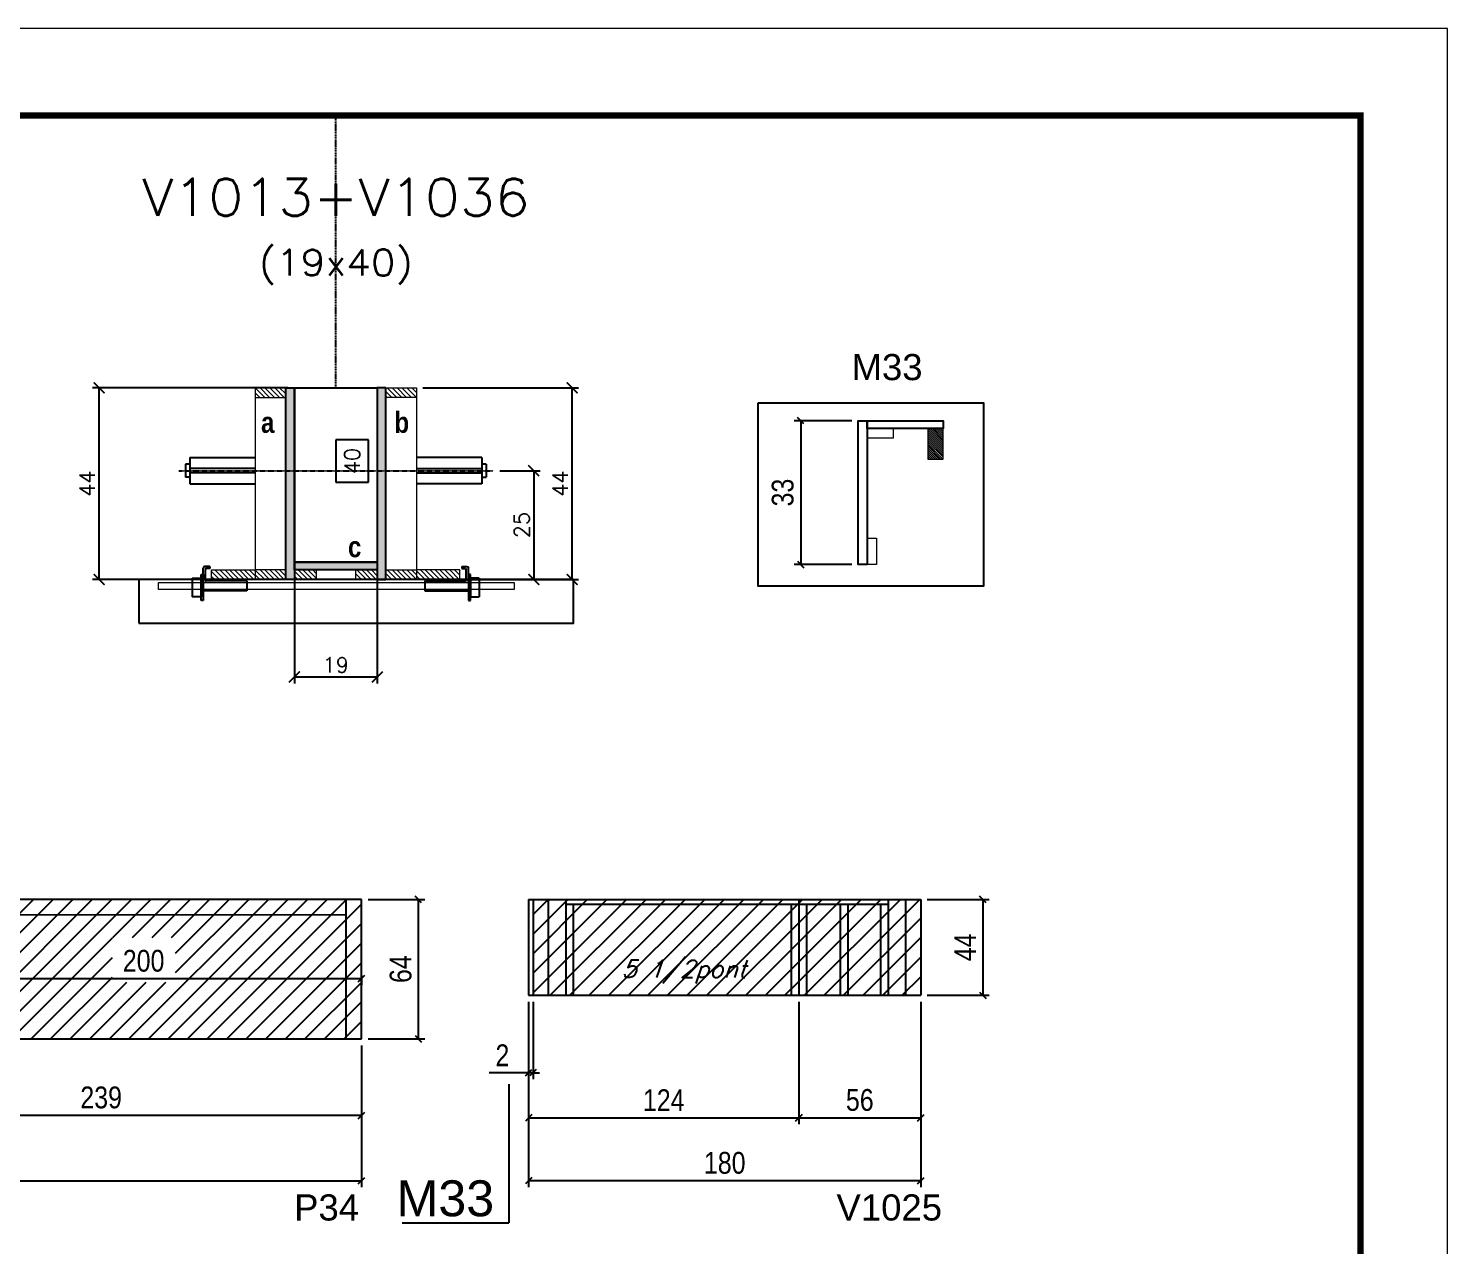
# Model space of a CAD drawing. Extents: x -20960 to -5926, y -2106 to 21915.
# Drawn here: x -9775 to -9123, y 16762 to 17321 of the extents above; entities that cross this region are included whole.
import ezdxf
from ezdxf.enums import TextEntityAlignment as Align

# ---------------------------------------------------------------- set-up
doc = ezdxf.new("R2010")
doc.units = 0
doc.linetypes.add('DASHED', pattern=[0.75, 0.5, -0.25])
doc.linetypes.add('HIDDEN', pattern=[0.375, 0.25, -0.125])
for name, color, linetype in [('5', 5, 'Continuous'), ('barrote', 251, 'Continuous'), ('COTA', 241, 'Continuous'), ('Cota Seção (2x)', 4, 'Continuous'), ('detalhes', 4, 'Continuous'), ('NOMENCLATURA', 7, 'Continuous'), ('Painéis', 200, 'Continuous'), ('presilha', 1, 'Continuous'), ('Reaproveitamento', 251, 'Continuous'), ('SARR_2.2x7', 40, 'Continuous'), ('SARR_3.5x7', 81, 'Continuous'), ('TENSOR', 3, 'Continuous'), ('texto', 7, 'Continuous'), ('Texto de Titulo', 7, 'Continuous'), ('Texto Qtd Sarr', 242, 'Continuous')]:
    doc.layers.add(name, color=color, linetype=linetype)
for name, color, linetype, lineweight in [('CONCRETO', 251, 'Continuous', 25), ('Folhas', 255, 'Continuous', 9), ('Hachura', 251, 'Continuous', 9), ('Madeira', 126, 'Continuous', 18), ('Sarr 2.2x7', 40, 'Continuous', 9), ('SARRAFO DE PRESSAO', 251, 'DASHED', 9), ('SCO-___-LAJ', 2, 'Continuous', 0), ('Texto Seção', 7, 'Continuous', 15)]:
    doc.layers.add(name, color=color, linetype=linetype, lineweight=lineweight)
doc.styles.add('COTA TECNICA', font='techl___.ttf', dxfattribs={"height": 10})
doc.styles.add('Romans', font='romans.shx')
doc.styles.get("Standard").update_dxf_attribs({"font": 'arial.ttf'})
doc.styles.add('TECNICA', font='techb___.ttf', dxfattribs={"height": 10})
doc.dimstyles.new('Cota Seção (2x)', dxfattribs={"dimtxt": 7, "dimasz": 5, "dimexe": 3, "dimexo": 3, "dimgap": 2, "dimtad": 3, "dimdec": 1, "dimlfac": 0.5, "dimzin": 12, "dimdsep": 46, "dimtxsty": 'Romans', "dimblk": 'ARCHTICK', "dimcen": 0, "dimclrd": 4, "dimclre": 4, "dimclrt": 1, "dimadec": 1, "dimazin": 3, "dimtfac": 1, "dimtdec": 1, "dimtmove": 0, "dimatfit": 3, "dimldrblk": 'OBLIQUE', "dimfxl": 1, "dimtolj": 1, "dimtzin": 12, "dimarcsym": 0})
doc.dimstyles.new('Cota Seção interna', dxfattribs={"dimtxt": 7, "dimasz": 6, "dimexe": 0.18, "dimexo": 2, "dimgap": -4, "dimtad": 3, "dimdec": 1, "dimlfac": 0.5, "dimzin": 12, "dimdsep": 46, "dimtxsty": 'Romans', "dimblk": 'ARCHTICK', "dimcen": 0.09, "dimse1": 1, "dimse2": 1, "dimsd1": 1, "dimsd2": 1, "dimclrd": 180, "dimclre": 5, "dimclrt": 1, "dimadec": 0, "dimazin": 3, "dimtfac": 1, "dimtdec": 1, "dimtofl": 0, "dimtmove": 0, "dimatfit": 3, "dimldrblk": 'ARCHTICK', "dimfxl": 1, "dimtolj": 1, "dimtzin": 0, "dimarcsym": 0})
doc.dimstyles.new('PAINEL', dxfattribs={"dimtxt": 10, "dimasz": 3, "dimexe": 3, "dimexo": 3, "dimgap": 3, "dimtad": 1, "dimdec": 1, "dimzin": 12, "dimdsep": 46, "dimtxsty": 'COTA TECNICA', "dimblk1": 'OBLIQUE', "dimblk2": 'OBLIQUE', "dimsah": 1, "dimcen": 0.9, "dimclrd": 4, "dimclre": 4, "dimclrt": 240, "dimadec": 1, "dimazin": 3, "dimtfac": 1, "dimtdec": 1, "dimtmove": 0, "dimatfit": 3, "dimfxl": 1, "dimtolj": 1, "dimtzin": 12, "dimarcsym": 0})
pattern_1 = [(45, (-152443.2337, -7976.085), (-4.49012806, 4.49012806), [])]
pattern_2 = [(315, (13303.7772, 8838.4468), (1.12253202, 1.12253202), [])]
pattern_3 = [(315, (13303.7772, 8764.8468), (1.12253202, 1.12253202), [])]

# ---------------------------------------------------------------- blocks, each defined once
blk = doc.blocks.new('9999999999')
at = {"layer": 'Folhas'}
blk.add_lwpolyline([(98138.98, 34190.21), (99623.98, 34190.21), (99623.98, 35240.21), (98138.98, 35240.21)], close=True, dxfattribs=at)
at = {"layer": 'Folhas', "color": 30, "const_width": 3}
blk.add_lwpolyline([(98213.98, 34230.21), (99583.98, 34230.21), (99583.98, 35200.21), (98213.98, 35200.21)], close=True, dxfattribs=at)
blk = doc.blocks.new('_Oblique')
at = {"color": 0, "linetype": 'ByBlock', "lineweight": -2}
blk.add_line((-0.5, -0.5), (0.5, 0.5), dxfattribs=at)
blk = doc.blocks.new('*D6881')
at = {"layer": 'COTA', "color": 4, "linetype": 'ByBlock', "lineweight": -2, "transparency": 16777216}
for p, q in [((-9861.06, 16854.25), (-9861.06, 16819.04)), ((-9622.06, 16854.25), (-9622.06, 16819.04)), ((-9622.06, 16822.04), (-9861.06, 16822.04))]:
    blk.add_line(p, q, dxfattribs=at)
at = {"layer": 'Defpoints', "color": 0, "linetype": 'ByBlock', "transparency": 16777216}
for p in [(-9861.06, 16857.25), (-9622.06, 16857.25), (-9861.06, 16822.04)]:
    blk.add_point(p, dxfattribs=at)
at = {"layer": 'COTA', "color": 4, "linetype": 'ByBlock', "lineweight": -2, "transparency": 16777216, "xscale": 3, "yscale": 3, "zscale": 3, "rotation": 180}
blk.add_blockref('_Oblique', (-9861.06, 16822.04), dxfattribs=at)
at = {"layer": 'COTA', "color": 4, "linetype": 'ByBlock', "lineweight": -2, "transparency": 16777216, "xscale": 3, "yscale": 3, "zscale": 3}
blk.add_blockref('_Oblique', (-9622.06, 16822.04), dxfattribs=at)
at = {"layer": 'COTA', "color": 240, "linetype": 'ByBlock', "transparency": 16777216, "insert": (-9741.56, 16830.29), "char_height": 10, "attachment_point": 5, "style": 'COTA TECNICA'}
blk.add_mtext('\\A1;239', dxfattribs=at)
blk = doc.blocks.new('*D6899')
at = {"layer": 'COTA', "color": 4, "lineweight": -2, "transparency": 16777216}
for p, q in [((-9822.06, 16886.25), (-9822.06, 16881.92)), ((-9622.06, 16886.25), (-9622.06, 16881.92)), ((-9822.06, 16884.92), (-9622.06, 16884.92))]:
    blk.add_line(p, q, dxfattribs=at)
at = {"layer": 'Defpoints', "color": 0, "transparency": 16777216}
for p in [(-9822.06, 16889.25), (-9622.06, 16889.25), (-9622.06, 16884.92)]:
    blk.add_point(p, dxfattribs=at)
at = {"layer": 'COTA', "color": 4, "lineweight": -2, "transparency": 16777216, "xscale": 3, "yscale": 3, "zscale": 3, "rotation": 180}
blk.add_blockref('_Oblique', (-9822.06, 16884.92), dxfattribs=at)
at = {"layer": 'COTA', "color": 4, "lineweight": -2, "transparency": 16777216, "xscale": 3, "yscale": 3, "zscale": 3}
blk.add_blockref('_Oblique', (-9622.06, 16884.92), dxfattribs=at)
at = {"layer": 'COTA', "color": 240, "transparency": 16777216, "insert": (-9722.06, 16893.03), "char_height": 10, "attachment_point": 5, "style": 'COTA TECNICA'}
blk.add_mtext('\\A1;200', dxfattribs=at)
blk = doc.blocks.new('*D6901')
at = {"layer": 'COTA', "color": 4, "lineweight": -2, "transparency": 16777216}
for p, q in [((-9619.06, 16921.25), (-9592.94, 16921.25)), ((-9595.94, 16857.25), (-9595.94, 16921.25)), ((-9619.06, 16857.25), (-9592.94, 16857.25))]:
    blk.add_line(p, q, dxfattribs=at)
at = {"layer": 'Defpoints', "color": 0, "transparency": 16777216}
for p in [(-9622.06, 16921.25), (-9595.94, 16921.25), (-9622.06, 16857.25)]:
    blk.add_point(p, dxfattribs=at)
at = {"layer": 'COTA', "color": 4, "lineweight": -2, "transparency": 16777216, "xscale": 3, "yscale": 3, "zscale": 3}
for p, rotation in [((-9595.94, 16921.25), 90), ((-9595.94, 16857.25), 270)]:
    blk.add_blockref('_Oblique', p, dxfattribs=dict(at, rotation=rotation))
at = {"layer": 'COTA', "color": 240, "transparency": 16777216, "insert": (-9604.04, 16889.25), "char_height": 10, "attachment_point": 5, "rotation": 90, "style": 'COTA TECNICA'}
blk.add_mtext('\\A1;64', dxfattribs=at)
blk = doc.blocks.new('*D6902')
at = {"layer": 'COTA', "color": 4, "lineweight": -2, "ltscale": 25, "transparency": 16777216}
for p, q in [((-10174.06, 16854.25), (-10174.06, 16789.14)), ((-9622.06, 16854.25), (-9622.06, 16789.14)), ((-10174.06, 16792.14), (-9622.06, 16792.14))]:
    blk.add_line(p, q, dxfattribs=at)
at = {"layer": 'Defpoints', "color": 0, "ltscale": 25, "transparency": 16777216}
for p in [(-10174.06, 16857.25), (-9622.06, 16857.25), (-9622.06, 16792.14)]:
    blk.add_point(p, dxfattribs=at)
at = {"layer": 'COTA', "color": 4, "lineweight": -2, "ltscale": 25, "transparency": 16777216, "xscale": 3, "yscale": 3, "zscale": 3, "rotation": 180}
blk.add_blockref('_Oblique', (-10174.06, 16792.14), dxfattribs=at)
at = {"layer": 'COTA', "color": 4, "lineweight": -2, "ltscale": 25, "transparency": 16777216, "xscale": 3, "yscale": 3, "zscale": 3}
blk.add_blockref('_Oblique', (-9622.06, 16792.14), dxfattribs=at)
at = {"layer": 'COTA', "color": 240, "ltscale": 25, "transparency": 16777216, "insert": (-9898.06, 16800.25), "char_height": 10, "attachment_point": 5, "style": 'COTA TECNICA'}
blk.add_mtext('\\A1;552', dxfattribs=at)
blk = doc.blocks.new('*D6904')
at = {"layer": 'COTA', "color": 4, "lineweight": -2, "ltscale": 25, "transparency": 16777216}
for p, q in [((-9362.32, 16921.25), (-9333.89, 16921.25)), ((-9336.89, 16921.25), (-9336.89, 16877.25)), ((-9362.32, 16877.25), (-9333.89, 16877.25))]:
    blk.add_line(p, q, dxfattribs=at)
at = {"layer": 'Defpoints', "color": 0, "ltscale": 25, "transparency": 16777216}
for p in [(-9365.32, 16921.25), (-9365.32, 16877.25), (-9336.89, 16877.25)]:
    blk.add_point(p, dxfattribs=at)
at = {"layer": 'COTA', "color": 4, "lineweight": -2, "ltscale": 25, "transparency": 16777216, "xscale": 3, "yscale": 3, "zscale": 3}
for p, rotation in [((-9336.89, 16921.25), 90), ((-9336.89, 16877.25), 270)]:
    blk.add_blockref('_Oblique', p, dxfattribs=dict(at, rotation=rotation))
at = {"layer": 'COTA', "color": 240, "ltscale": 25, "transparency": 16777216, "insert": (-9344.96, 16899.25), "char_height": 10, "attachment_point": 5, "rotation": 90, "style": 'COTA TECNICA'}
blk.add_mtext('\\A1;44', dxfattribs=at)
blk = doc.blocks.new('*D6905')
at = {"layer": 'COTA', "color": 4, "lineweight": -2, "ltscale": 25, "transparency": 16777216}
for p, q in [((-9545.32, 16874.25), (-9545.32, 16789.14)), ((-9365.32, 16874.25), (-9365.32, 16789.14)), ((-9365.32, 16792.14), (-9545.32, 16792.14))]:
    blk.add_line(p, q, dxfattribs=at)
at = {"layer": 'Defpoints', "color": 0, "ltscale": 25, "transparency": 16777216}
for p in [(-9545.32, 16877.25), (-9365.32, 16877.25), (-9545.32, 16792.14)]:
    blk.add_point(p, dxfattribs=at)
at = {"layer": 'COTA', "color": 4, "lineweight": -2, "ltscale": 25, "transparency": 16777216, "xscale": 3, "yscale": 3, "zscale": 3, "rotation": 180}
blk.add_blockref('_Oblique', (-9545.32, 16792.14), dxfattribs=at)
at = {"layer": 'COTA', "color": 4, "lineweight": -2, "ltscale": 25, "transparency": 16777216, "xscale": 3, "yscale": 3, "zscale": 3}
blk.add_blockref('_Oblique', (-9365.32, 16792.14), dxfattribs=at)
at = {"layer": 'COTA', "color": 240, "ltscale": 25, "transparency": 16777216, "insert": (-9455.32, 16800.26), "char_height": 10, "attachment_point": 5, "style": 'COTA TECNICA'}
blk.add_mtext('\\A1;180', dxfattribs=at)
blk = doc.blocks.new('*D6906')
at = {"layer": 'COTA', "color": 4, "lineweight": -2, "ltscale": 25, "transparency": 16777216}
for p, q in [((-9545.32, 16874.25), (-9545.32, 16818.02)), ((-9421.32, 16874.25), (-9421.32, 16818.02)), ((-9545.32, 16821.02), (-9421.32, 16821.02))]:
    blk.add_line(p, q, dxfattribs=at)
at = {"layer": 'Defpoints', "color": 0, "ltscale": 25, "transparency": 16777216}
for p in [(-9545.32, 16877.25), (-9421.32, 16877.25), (-9421.32, 16821.02)]:
    blk.add_point(p, dxfattribs=at)
at = {"layer": 'COTA', "color": 4, "lineweight": -2, "ltscale": 25, "transparency": 16777216, "xscale": 3, "yscale": 3, "zscale": 3, "rotation": 180}
blk.add_blockref('_Oblique', (-9545.32, 16821.02), dxfattribs=at)
at = {"layer": 'COTA', "color": 4, "lineweight": -2, "ltscale": 25, "transparency": 16777216, "xscale": 3, "yscale": 3, "zscale": 3}
blk.add_blockref('_Oblique', (-9421.32, 16821.02), dxfattribs=at)
at = {"layer": 'COTA', "color": 240, "ltscale": 25, "transparency": 16777216, "insert": (-9483.32, 16829.1), "char_height": 10, "attachment_point": 5, "style": 'COTA TECNICA'}
blk.add_mtext('\\A1;124', dxfattribs=at)
blk = doc.blocks.new('*D6907')
at = {"layer": 'COTA', "color": 4, "lineweight": -2, "ltscale": 25, "transparency": 16777216}
for p, q in [((-9421.32, 16874.25), (-9421.32, 16818.02)), ((-9365.32, 16874.25), (-9365.32, 16818.02)), ((-9421.32, 16821.02), (-9365.32, 16821.02))]:
    blk.add_line(p, q, dxfattribs=at)
at = {"layer": 'Defpoints', "color": 0, "ltscale": 25, "transparency": 16777216}
for p in [(-9421.32, 16877.25), (-9365.32, 16877.25), (-9365.32, 16821.02)]:
    blk.add_point(p, dxfattribs=at)
at = {"layer": 'COTA', "color": 4, "lineweight": -2, "ltscale": 25, "transparency": 16777216, "xscale": 3, "yscale": 3, "zscale": 3, "rotation": 180}
blk.add_blockref('_Oblique', (-9421.32, 16821.02), dxfattribs=at)
at = {"layer": 'COTA', "color": 4, "lineweight": -2, "ltscale": 25, "transparency": 16777216, "xscale": 3, "yscale": 3, "zscale": 3}
blk.add_blockref('_Oblique', (-9365.32, 16821.02), dxfattribs=at)
at = {"layer": 'COTA', "color": 240, "ltscale": 25, "transparency": 16777216, "insert": (-9393.32, 16829.13), "char_height": 10, "attachment_point": 5, "style": 'COTA TECNICA'}
blk.add_mtext('\\A1;56', dxfattribs=at)
blk = doc.blocks.new('*D6908')
at = {"layer": 'COTA', "color": 4, "lineweight": -2, "ltscale": 25, "transparency": 16777216}
for p, q in [((-9545.32, 16874.25), (-9545.32, 16838.7)), ((-9543.32, 16874.25), (-9543.32, 16838.7)), ((-9545.32, 16841.7), (-9563.43, 16841.7)), ((-9543.32, 16841.7), (-9545.32, 16841.7)), ((-9543.32, 16841.7), (-9540.32, 16841.7))]:
    blk.add_line(p, q, dxfattribs=at)
at = {"layer": 'Defpoints', "color": 0, "ltscale": 25, "transparency": 16777216}
for p in [(-9545.32, 16877.25), (-9543.32, 16877.25), (-9545.32, 16841.7)]:
    blk.add_point(p, dxfattribs=at)
at = {"layer": 'COTA', "color": 4, "lineweight": -2, "ltscale": 25, "transparency": 16777216, "xscale": 3, "yscale": 3, "zscale": 3}
blk.add_blockref('_Oblique', (-9545.32, 16841.7), dxfattribs=at)
at = {"layer": 'COTA', "color": 4, "lineweight": -2, "ltscale": 25, "transparency": 16777216, "xscale": 3, "yscale": 3, "zscale": 3, "rotation": 180}
blk.add_blockref('_Oblique', (-9543.32, 16841.7), dxfattribs=at)
at = {"layer": 'COTA', "color": 240, "ltscale": 25, "transparency": 16777216, "insert": (-9557.38, 16849.7), "char_height": 10, "attachment_point": 5, "style": 'COTA TECNICA'}
blk.add_mtext('\\A1;2', dxfattribs=at)
blk = doc.blocks.new('*D6909')
at = {"layer": 'Defpoints', "color": 0, "linetype": 'ByBlock', "transparency": 16777216}
for p in [(-9394.01, 17141.01), (-9420.45, 17075.01), (-9394.01, 17075.01)]:
    blk.add_point(p, dxfattribs=at)
at = {"layer": 'Sarr 2.2x7', "color": 4, "linetype": 'ByBlock', "lineweight": -2, "transparency": 16777216}
for p, q in [((-9397.01, 17141.01), (-9423.45, 17141.01)), ((-9420.45, 17141.01), (-9420.45, 17075.01)), ((-9397.01, 17075.01), (-9423.45, 17075.01))]:
    blk.add_line(p, q, dxfattribs=at)
at = {"layer": 'Sarr 2.2x7', "color": 4, "linetype": 'ByBlock', "lineweight": -2, "transparency": 16777216, "xscale": 3, "yscale": 3, "zscale": 3}
for p, rotation in [((-9420.45, 17141.01), 90), ((-9420.45, 17075.01), 270)]:
    blk.add_blockref('_Oblique', p, dxfattribs=dict(at, rotation=rotation))
at = {"layer": 'Sarr 2.2x7', "color": 240, "linetype": 'ByBlock', "transparency": 16777216, "insert": (-9428.67, 17108.01), "char_height": 10, "attachment_point": 5, "rotation": 90, "style": 'COTA TECNICA'}
blk.add_mtext('\\A1;33', dxfattribs=at)
blk = doc.blocks.new('_ArchTick')
at = {"color": 0, "linetype": 'ByBlock', "const_width": 0.15}
blk.add_lwpolyline([(-0.5, -0.5), (0.5, 0.5)], dxfattribs=at)
blk = doc.blocks.new('*D6875')
at = {"layer": 'COTA', "color": 4, "lineweight": -2, "transparency": 16777216}
for p, q in [((-9655.84, 17156.09), (-9745.49, 17156.09)), ((-9742.49, 17068.09), (-9742.49, 17156.09)), ((-9693.84, 17068.09), (-9745.49, 17068.09))]:
    blk.add_line(p, q, dxfattribs=at)
at = {"layer": 'Defpoints', "color": 0, "transparency": 16777216}
for p in [(-9742.49, 17156.09), (-9652.84, 17156.09), (-9690.84, 17068.09)]:
    blk.add_point(p, dxfattribs=at)
at = {"layer": 'COTA', "color": 4, "lineweight": -2, "transparency": 16777216, "xscale": 5, "yscale": 5, "zscale": 5}
for p, rotation in [((-9742.49, 17156.09), 90), ((-9742.49, 17068.09), 270)]:
    blk.add_blockref('_ArchTick', p, dxfattribs=dict(at, rotation=rotation))
at = {"layer": 'COTA', "color": 1, "transparency": 16777216, "insert": (-9747.99, 17112.09), "char_height": 7, "attachment_point": 5, "rotation": 90, "style": 'Romans'}
blk.add_mtext('\\A1;44', dxfattribs=at)
blk = doc.blocks.new('*D6876')
at = {"layer": 'COTA', "color": 4, "lineweight": -2, "transparency": 16777216}
for p, q in [((-9593.85, 17156.09), (-9522.37, 17156.09)), ((-9525.37, 17068.09), (-9525.37, 17156.09)), ((-9573.84, 17068.09), (-9522.37, 17068.09))]:
    blk.add_line(p, q, dxfattribs=at)
at = {"layer": 'Defpoints', "color": 0, "transparency": 16777216}
for p in [(-9596.85, 17156.09), (-9525.37, 17156.09), (-9576.84, 17068.09)]:
    blk.add_point(p, dxfattribs=at)
at = {"layer": 'COTA', "color": 4, "lineweight": -2, "transparency": 16777216, "xscale": 5, "yscale": 5, "zscale": 5}
for p, rotation in [((-9525.37, 17156.09), 90), ((-9525.37, 17068.09), 270)]:
    blk.add_blockref('_ArchTick', p, dxfattribs=dict(at, rotation=rotation))
at = {"layer": 'COTA', "color": 1, "transparency": 16777216, "insert": (-9530.87, 17112.09), "char_height": 7, "attachment_point": 5, "rotation": 90, "style": 'Romans'}
blk.add_mtext('\\A1;44', dxfattribs=at)
blk = doc.blocks.new('*D6877')
at = {"layer": 'Cota Seção (2x)', "color": 180, "lineweight": -2, "transparency": 16777216}
for p, q in [((-9618.85, 17132.16), (-9633.85, 17132.16)), ((-9633.85, 17132.16), (-9633.85, 17112.82)), ((-9618.85, 17112.82), (-9618.85, 17132.16)), ((-9633.85, 17112.82), (-9618.85, 17112.82))]:
    blk.add_line(p, q, dxfattribs=at)
at = {"layer": 'Defpoints', "color": 0, "transparency": 16777216}
for p in [(-9614.85, 17156.09), (-9614.85, 17156.09), (-9614.84, 17076.09)]:
    blk.add_point(p, dxfattribs=at)
at = {"layer": 'Cota Seção (2x)', "color": 1, "transparency": 16777216, "insert": (-9626.35, 17122.49), "char_height": 7, "attachment_point": 5, "rotation": 90, "style": 'Romans'}
blk.add_mtext('\\A1;40', dxfattribs=at)
blk = doc.blocks.new('titulo1')
at = {"layer": 'Defpoints', "color": 252, "linetype": 'HIDDEN', "ltscale": 2}
blk.add_line((0, 0), (0, 125), dxfattribs=at)
at = {"layer": 'Defpoints', "style": 'Romans', "oblique": 15}
blk.add_attdef('FOLHA', text='', height=10, dxfattribs=at).set_placement((0, 15.58), align=Align.MIDDLE_CENTER)
at = {"layer": 'Texto Qtd Sarr', "color": 3, "style": 'Romans', "oblique": 15}
for tag, height, p in [('TITULO', 17, (0, 71.45)), ('SEÇÃO', 12, (0, 41.55))]:
    blk.add_attdef(tag, text='', height=height, dxfattribs=at).set_placement(p, align=Align.MIDDLE_CENTER)
blk = doc.blocks.new('PRESILHA METÁLICA 1')
at = {"layer": 'presilha'}
for p, q in [((7.5, 10.64), (7.5, 19.86)), ((12, 21), (8.64, 21)), ((12, 21), (12, 19.5)), ((0, 13), (6, 13)), ((0, 13), (0, 0)), ((6, 15.5), (7.5, 15.5)), ((6, -2.5), (6, 15.5)), ((6, 13), (6, 0)), ((7.5, 15.5), (7.5, -2.5)), ((9, 11.57), (9, 18.93)), ((12, 19.5), (9.57, 19.5)), ((37.5, 11), (9.57, 11)), ((37.5, 11), (37.5, 4.1)), ((6, 0), (0, 0)), ((37.5, 4.1), (7.5, 4.1)), ((7.5, -2.5), (6, -2.5))]:
    blk.add_line(p, q, dxfattribs=at)
for centre, radius, start, end in [((8.64, 19.86), 1.14, 90, 180), ((9.57, 18.93), 0.57, 90, 180), ((9.57, 11.57), 0.57, 180, 270)]:
    blk.add_arc(centre, radius, start, end, dxfattribs=at)
blk = doc.blocks.new('*D6878')
at = {"layer": 'COTA', "color": 4, "lineweight": -2, "transparency": 16777216}
for p, q in [((-9652.84, 17069.49), (-9652.84, 17020.36)), ((-9614.84, 17069.49), (-9614.84, 17020.36)), ((-9652.84, 17023.36), (-9614.84, 17023.36))]:
    blk.add_line(p, q, dxfattribs=at)
at = {"layer": 'Defpoints', "color": 0, "transparency": 16777216}
for p in [(-9652.84, 17072.49), (-9614.84, 17072.49), (-9614.84, 17023.36)]:
    blk.add_point(p, dxfattribs=at)
at = {"layer": 'COTA', "color": 4, "lineweight": -2, "transparency": 16777216, "xscale": 5, "yscale": 5, "zscale": 5, "rotation": 180}
blk.add_blockref('_ArchTick', (-9652.84, 17023.36), dxfattribs=at)
at = {"layer": 'COTA', "color": 4, "lineweight": -2, "transparency": 16777216, "xscale": 5, "yscale": 5, "zscale": 5}
blk.add_blockref('_ArchTick', (-9614.84, 17023.36), dxfattribs=at)
at = {"layer": 'COTA', "color": 1, "transparency": 16777216, "insert": (-9633.84, 17028.86), "char_height": 7, "attachment_point": 5, "style": 'Romans'}
blk.add_mtext('\\A1;19', dxfattribs=at)
blk = doc.blocks.new('*D6879')
at = {"layer": 'COTA', "color": 4, "lineweight": -2, "transparency": 16777216}
for p, q in [((-9558.54, 17118.06), (-9539.99, 17118.06)), ((-9542.99, 17118.06), (-9542.99, 17068.09)), ((-9558.54, 17068.09), (-9539.99, 17068.09))]:
    blk.add_line(p, q, dxfattribs=at)
at = {"layer": 'Defpoints', "color": 0, "transparency": 16777216}
for p in [(-9561.54, 17118.06), (-9561.54, 17068.09), (-9542.99, 17068.09)]:
    blk.add_point(p, dxfattribs=at)
at = {"layer": 'COTA', "color": 4, "lineweight": -2, "transparency": 16777216, "xscale": 5, "yscale": 5, "zscale": 5}
for p, rotation in [((-9542.99, 17118.06), 90), ((-9542.99, 17068.09), 270)]:
    blk.add_blockref('_ArchTick', p, dxfattribs=dict(at, rotation=rotation))
at = {"layer": 'COTA', "color": 1, "transparency": 16777216, "insert": (-9548.49, 17093.08), "char_height": 7, "attachment_point": 5, "rotation": 90, "style": 'Romans'}
blk.add_mtext('\\A1;25', dxfattribs=at)

msp = doc.modelspace()

# ---------------------------------------------------------------- hatches: boundary and pattern name
at = {"layer": 'Hachura'}
h = msp.add_hatch(dxfattribs=at)
h.set_pattern_fill('ANSI31', color=256, scale=0.5, angle=270, style=0)
h.set_pattern_definition([(315, (13303.7772, 8848.4468), (1.12253202, 1.12253202), [])])
h.paths.add_polyline_path([(-9656.84, 17151.69), (-9656.84, 17156.09), (-9670.84, 17156.09), (-9670.84, 17151.69)])
h = msp.add_hatch(color=256, dxfattribs=at)
h.dxf.hatch_style = 1
h.paths.add_polyline_path([(-9656.84, 17156.09), (-9652.84, 17156.09), (-9652.84, 17068.09), (-9656.84, 17068.09)])
h = msp.add_hatch(color=256, dxfattribs=at)
h.dxf.hatch_style = 1
h.paths.add_polyline_path([(-9610.85, 17156.09), (-9614.85, 17156.09), (-9614.84, 17068.09), (-9610.84, 17068.09)])
h = msp.add_hatch(dxfattribs=at)
h.set_pattern_fill('ANSI31', color=256, scale=0.5, angle=270, style=0)
h.set_pattern_definition([(315, (13303.7868, 8848.4468), (1.12253202, 1.12253202), [])])
h.paths.add_polyline_path([(-9610.85, 17151.69), (-9610.85, 17156.09), (-9596.85, 17156.09), (-9596.85, 17151.69)])
h = msp.add_hatch(color=256, dxfattribs=at)
h.dxf.hatch_style = 1
h.paths.add_polyline_path([(-9652.84, 17072.49), (-9652.84, 17076.09), (-9614.84, 17076.09), (-9614.84, 17072.49)])
h = msp.add_hatch(dxfattribs=at)
h.set_pattern_fill('ANSI31', color=256, scale=0.5, angle=270, style=0)
h.set_pattern_definition(pattern_2)
h.paths.add_polyline_path([(-9690.84, 17068.09), (-9690.84, 17072.49), (-9670.84, 17072.49), (-9670.84, 17068.09)])
h = msp.add_hatch(dxfattribs=at)
h.set_pattern_fill('ANSI31', color=256, scale=0.5, angle=270, style=0)
h.set_pattern_definition(pattern_3)
h.paths.add_polyline_path([(-9656.84, 17068.09), (-9656.84, 17072.49), (-9670.84, 17072.49), (-9670.84, 17068.09)])
h = msp.add_hatch(dxfattribs=at)
h.set_pattern_fill('ANSI31', color=256, scale=0.5, angle=270, style=0)
h.set_pattern_definition(pattern_2)
h.paths.add_polyline_path([(-9652.84, 17068.09), (-9652.84, 17072.49), (-9642.84, 17072.49), (-9642.84, 17068.09)])
h = msp.add_hatch(dxfattribs=at)
h.set_pattern_fill('ANSI31', color=256, scale=0.5, angle=270, style=0)
h.set_pattern_definition(pattern_2)
h.paths.add_polyline_path([(-9614.84, 17068.09), (-9614.84, 17072.49), (-9624.84, 17072.49), (-9624.84, 17068.09)])
h = msp.add_hatch(dxfattribs=at)
h.set_pattern_fill('ANSI31', color=256, scale=0.5, angle=270, style=0)
h.set_pattern_definition(pattern_3)
h.paths.add_polyline_path([(-9610.84, 17068.09), (-9610.84, 17072.49), (-9596.84, 17072.49), (-9596.84, 17068.09)])
h = msp.add_hatch(dxfattribs=at)
h.set_pattern_fill('ANSI31', color=256, scale=0.5, angle=270, style=0)
h.set_pattern_definition(pattern_2)
h.paths.add_polyline_path([(-9576.84, 17068.09), (-9576.84, 17072.49), (-9596.84, 17072.49), (-9596.84, 17068.09)])
at = {"layer": 'Madeira'}
h = msp.add_hatch(dxfattribs=at)
h.set_pattern_fill('ANSI31', color=256, scale=0.2, angle=270, style=0)
h.set_pattern_definition([(315, (7210.9668, 3789.2804), (0.449012806, 0.449012806), [])])
h.paths.add_polyline_path([(-9355.05, 17137.41), (-9362.05, 17137.41), (-9362.05, 17123.41), (-9355.05, 17123.41)])
at = {"layer": 'Reaproveitamento', "linetype": 'ByBlock'}
h = msp.add_hatch(dxfattribs=at)
h.set_pattern_fill('ANSI31', color=256, scale=2)
h.set_pattern_definition([(45, (-150871.7337, -11421.81), (-4.49012806, 4.49012806), [])])
h.paths.add_polyline_path([(-9736.35, 16883.2), (-9707.4, 16883.2), (-9707.4, 16903.79), (-9736.35, 16903.79)], flags=16)
h.paths.add_polyline_path([(-9883.06, 16887.25), (-9883.06, 16921.25), (-9930.06, 16921.25), (-9930.06, 16857.25), (-9622.06, 16857.25), (-9622.06, 16921.25), (-9861.06, 16921.25), (-9861.06, 16887.25)])
h = msp.add_hatch(dxfattribs=at)
h.set_pattern_fill('ANSI31', color=256, scale=2)
h.set_pattern_definition(pattern_1)
h.paths.add_polyline_path([(-9421.32, 16877.25), (-9421.32, 16921.25), (-9543.32, 16921.25), (-9543.32, 16877.25)])
h.paths.add_polyline_path([(-9510.42, 16880.03), (-9442.8, 16880.03), (-9437.3, 16896), (-9504.92, 16896)], flags=24)
h = msp.add_hatch(dxfattribs=at)
h.set_pattern_fill('ANSI31', color=256, scale=2)
h.set_pattern_definition(pattern_1)
h.paths.add_polyline_path([(-9421.32, 16921.25), (-9421.32, 16877.25), (-9365.32, 16877.25), (-9365.32, 16921.25)])

# ---------------------------------------------------------------- linework, layer by layer
at = {"ltscale": 3}
for p, q in [((-9702.84, 17121.06), (-9702.84, 17115.06)), ((-9700.84, 17121.06), (-9702.84, 17121.06)), ((-9700.84, 17124.06), (-9700.84, 17112.06)), ((-9700.84, 17124.06), (-9670.84, 17124.06)), ((-9566.84, 17124.06), (-9596.84, 17124.06)), ((-9566.84, 17124.06), (-9566.84, 17112.06)), ((-9564.84, 17121.06), (-9566.84, 17121.06)), ((-9564.84, 17121.06), (-9564.84, 17115.06)), ((-9700.84, 17115.06), (-9702.84, 17115.06)), ((-9670.84, 17119.06), (-9700.84, 17119.06)), ((-9670.84, 17117.06), (-9700.84, 17117.06)), ((-9596.84, 17119.06), (-9566.84, 17119.06)), ((-9596.84, 17117.06), (-9566.84, 17117.06)), ((-9566.84, 17115.06), (-9564.84, 17115.06)), ((-9700.84, 17112.06), (-9670.84, 17112.06)), ((-9566.84, 17112.06), (-9596.84, 17112.06))]:
    msp.add_line(p, q, dxfattribs=at)
at = {"linetype": 'ByBlock'}
msp.add_lwpolyline([(-9439.96, 17149.17), (-9336.53, 17149.17), (-9336.53, 17065.09), (-9439.96, 17065.09)], close=True, dxfattribs=at)
at = {"layer": 'barrote'}
msp.add_lwpolyline([(-9724.3, 17048.09), (-9524.72, 17048.09), (-9524.72, 17068.09), (-9724.3, 17068.09)], close=True, dxfattribs=at)
at = {"layer": 'CONCRETO'}
msp.add_lwpolyline([(-9652.84, 17156.09), (-9614.84, 17156.09), (-9614.84, 17076.09), (-9652.84, 17076.09), (-9652.84, 17156.09)], close=True, dxfattribs=at)
at = {"layer": 'Madeira'}
for points in [[(-9656.84, 17151.69), (-9656.84, 17156.09), (-9670.84, 17156.09), (-9670.84, 17151.69)], [(-9656.84, 17156.09), (-9670.84, 17156.09), (-9670.84, 17068.09), (-9656.84, 17068.09)], [(-9610.85, 17151.69), (-9610.85, 17156.09), (-9596.85, 17156.09), (-9596.85, 17151.69)], [(-9610.85, 17156.09), (-9596.85, 17156.09), (-9596.84, 17068.09), (-9610.84, 17068.09)], [(-9355.05, 17137.41), (-9362.05, 17137.41), (-9362.05, 17123.41), (-9355.05, 17123.41)], [(-9690.84, 17068.09), (-9690.84, 17072.49), (-9670.84, 17072.49), (-9670.84, 17068.09)], [(-9656.84, 17068.09), (-9656.84, 17072.49), (-9670.84, 17072.49), (-9670.84, 17068.09)], [(-9652.84, 17068.09), (-9652.84, 17072.49), (-9642.84, 17072.49), (-9642.84, 17068.09)], [(-9614.84, 17068.09), (-9614.84, 17072.49), (-9624.84, 17072.49), (-9624.84, 17068.09)], [(-9610.84, 17068.09), (-9610.84, 17072.49), (-9596.84, 17072.49), (-9596.84, 17068.09)], [(-9576.84, 17068.09), (-9576.84, 17072.49), (-9596.84, 17072.49), (-9596.84, 17068.09)]]:
    msp.add_lwpolyline(points, close=True, dxfattribs=at)
at = {"layer": 'NOMENCLATURA', "linetype": 'Continuous'}
for p in [(-9554.45, 16836.38), (-9603.44, 16772.83)]:
    msp.add_line(p, (-9554.45, 16772.83), dxfattribs=at)
at = {"layer": 'Painéis', "linetype": 'ByBlock'}
for p, q in [((-9622.06, 16921.25), (-9861.06, 16921.25)), ((-9622.06, 16857.25), (-9622.06, 16921.25)), ((-10174.06, 16857.25), (-9622.06, 16857.25))]:
    msp.add_line(p, q, dxfattribs=at)
at = {"layer": 'Painéis', "ltscale": 25}
for p, q in [((-9545.32, 16921.25), (-9365.32, 16921.25)), ((-9545.32, 16921.25), (-9545.32, 16877.25)), ((-9543.32, 16921.25), (-9543.32, 16877.25)), ((-9421.32, 16921.25), (-9421.32, 16877.25)), ((-9365.32, 16921.25), (-9365.32, 16877.25)), ((-9545.32, 16877.25), (-9365.32, 16877.25))]:
    msp.add_line(p, q, dxfattribs=at)
at = {"layer": 'Painéis'}
for points in [[(-9656.84, 17156.09), (-9652.84, 17156.09), (-9652.84, 17068.09), (-9656.84, 17068.09)], [(-9610.85, 17156.09), (-9614.85, 17156.09), (-9614.84, 17068.09), (-9610.84, 17068.09)], [(-9390.01, 17075.01), (-9394.01, 17075.01), (-9394.01, 17141.01), (-9390.01, 17141.01)], [(-9652.84, 17072.49), (-9652.84, 17076.09), (-9614.84, 17076.09), (-9614.84, 17072.49)]]:
    msp.add_lwpolyline(points, close=True, dxfattribs=at)
at = {"layer": 'Painéis', "linetype": 'ByBlock'}
msp.add_lwpolyline([(-9390.01, 17141.01), (-9355.07, 17141.01), (-9355.07, 17137.41), (-9390.01, 17137.41), (-9390.01, 17141.01)], dxfattribs=at)
at = {"layer": 'Sarr 2.2x7', "linetype": 'ByBlock'}
for points in [[(-9390.01, 17137.41), (-9378.01, 17137.41), (-9378.01, 17133.01), (-9390.01, 17133.01), (-9390.01, 17137.41)], [(-9390.01, 17075.01), (-9390.01, 17087.01), (-9385.61, 17087.01), (-9385.61, 17075.01), (-9390.01, 17075.01)]]:
    msp.add_lwpolyline(points, dxfattribs=at)
at = {"layer": 'SARR_2.2x7', "linetype": 'Continuous'}
for p, q in [((-9629.06, 16857.25), (-9629.06, 16921.25)), ((-9536.32, 16921.25), (-9536.32, 16877.25)), ((-9528.32, 16919.05), (-9380.32, 16919.05)), ((-9372.32, 16921.25), (-9372.32, 16877.25)), ((-9822.06, 16914.26), (-9629.06, 16914.25))]:
    msp.add_line(p, q, dxfattribs=at)
at = {"layer": 'SARR_3.5x7'}
for p, q in [((-9528.32, 16921.25), (-9528.32, 16877.25)), ((-9524.82, 16919.05), (-9524.82, 16877.25)), ((-9424.82, 16919.05), (-9424.82, 16877.25)), ((-9417.82, 16919.05), (-9417.82, 16877.25)), ((-9402.38, 16919.05), (-9402.38, 16877.25)), ((-9398.88, 16919.05), (-9398.88, 16877.25)), ((-9383.82, 16919.05), (-9383.82, 16877.25)), ((-9380.32, 16921.25), (-9380.32, 16877.25))]:
    msp.add_line(p, q, dxfattribs=at)
at = {"layer": 'SCO-___-LAJ', "color": 1}
msp.add_lwpolyline([(-9715.3, 17066.76), (-9552.03, 17066.76), (-9552.03, 17063.56), (-9715.3, 17063.56)], close=True, dxfattribs=at)
at = {"layer": 'TENSOR', "linetype": 'HIDDEN', "ltscale": 0.5}
msp.add_line((-9705.84, 17118.06), (-9561.54, 17118.06), dxfattribs=at)

# ---------------------------------------------------------------- block references
at = {"layer": 'presilha', "yscale": 0.6666666666666666, "zscale": 0.6666666666666666}
for p, xscale in [((-9699.71, 17060.12), 0.6666666666666666), ((-9567.98, 17060.12), -0.6666666666666666)]:
    msp.add_blockref('PRESILHA METÁLICA 1', p, dxfattribs=dict(at, xscale=xscale))
at = {"layer": 'SARRAFO DE PRESSAO', "color": 6, "linetype": 'ByBlock'}
msp.add_blockref('9999999999', (-108747.48, -17919.11), dxfattribs=at)
at = {"layer": 'Texto Seção'}
ref = msp.add_blockref('titulo1', (-9633.84, 17156.09), dxfattribs=at)
ref.add_attrib('TITULO', 'V1013+V1036', dxfattribs={"layer": 'Texto de Titulo', "color": 7, "height": 17, "style": 'Romans', "width": 1.1}).set_placement((-9633.84, 17243.59), align=Align.MIDDLE_CENTER)
ref.add_attrib('SEÇÃO', '(19x40)', dxfattribs={"layer": 'Texto de Titulo', "color": 7, "height": 12, "style": 'Romans', "width": 1.1}).set_placement((-9633.84, 17213.59), align=Align.MIDDLE_CENTER)

# ---------------------------------------------------------------- texts
at = {"layer": '5', "color": 7, "linetype": 'Continuous'}
msp.add_text('M33', height=12, rotation=359.99996, dxfattribs=at).set_placement((-9397.12, 17159.61))
at = {"layer": '5', "linetype": 'Continuous'}
for s, p in [('P34', (-9652.98, 16773.85)), ('V1025', (-9404.03, 16773.85))]:
    msp.add_text(s, height=12, rotation=359.99996, dxfattribs=at).set_placement(p)
at = {"layer": 'detalhes', "style": 'TECNICA'}
for s, p in [('a', (-9668.15, 17135.43)), ('b', (-9606.91, 17135.42)), ('c', (-9628.24, 17078.33))]:
    msp.add_text(s, height=9.6, dxfattribs=at).set_placement(p)
at = {"layer": 'NOMENCLATURA', "linetype": 'Continuous'}
msp.add_text('M33', height=16.5, dxfattribs=at).set_placement((-9605.98, 16775.8))
at = {"layer": 'texto', "color": 2, "insert": (-9474.05, 16888.02), "char_height": 8, "attachment_point": 5, "style": 'Romans'}
msp.add_mtext('{\\Q19;\\C256;5 1/2pont}', dxfattribs=at)

# ---------------------------------------------------------------- dimensions: what is measured, and where the dimension line sits
at = {"layer": 'COTA'}
for base, p1, p2, dimstyle, picture, middle in [((-9742.49, 17156.09), (-9690.84, 17068.09), (-9652.84, 17156.09), 'Cota Seção (2x)', '*D6875', (-9747.99, 17112.09)), ((-9525.37, 17156.09), (-9576.84, 17068.09), (-9596.85, 17156.09), 'Cota Seção (2x)', '*D6876', (-9530.87, 17112.09)), ((-9542.99, 17068.09), (-9561.54, 17118.06), (-9561.54, 17068.09), 'Cota Seção (2x)', '*D6879', (-9548.49, 17093.08)), ((-9595.94, 16921.25), (-9622.06, 16857.25), (-9622.06, 16921.25), 'PAINEL', '*D6901', (-9604.04, 16889.25))]:
    dim = msp.add_linear_dim(base=base, p1=p1, p2=p2, angle=90, dimstyle=dimstyle, dxfattribs=at)
    dim.commit()
    dim.dimension.update_dxf_attribs({"geometry": picture, "text_midpoint": middle})
for base, p1, p2, dimstyle, picture, middle in [((-9614.84, 17023.36), (-9652.84, 17072.49), (-9614.84, 17072.49), 'Cota Seção (2x)', '*D6878', (-9633.84, 17028.86)), ((-9622.06, 16884.92), (-9822.06, 16889.25), (-9622.06, 16889.25), 'PAINEL', '*D6899', (-9722.06, 16893.03))]:
    dim = msp.add_linear_dim(base=base, p1=p1, p2=p2, dimstyle=dimstyle, dxfattribs=at)
    dim.commit()
    dim.dimension.update_dxf_attribs({"geometry": picture, "text_midpoint": middle})
at = {"layer": 'COTA', "ltscale": 25}
dim = msp.add_linear_dim(base=(-9336.89, 16877.25), p1=(-9365.32, 16921.25), p2=(-9365.32, 16877.25), angle=90, dimstyle='PAINEL', dxfattribs=at)
dim.commit()
dim.dimension.update_dxf_attribs({"geometry": '*D6904', "text_midpoint": (-9344.96, 16899.25)})
for base, p1, p2, picture, middle in [((-9545.32, 16841.7), (-9543.32, 16877.25), (-9545.32, 16877.25), '*D6908', (-9557.38, 16849.7)), ((-9545.32, 16792.14), (-9365.32, 16877.25), (-9545.32, 16877.25), '*D6905', (-9455.32, 16800.26)), ((-9421.32, 16821.02), (-9545.32, 16877.25), (-9421.32, 16877.25), '*D6906', (-9483.32, 16829.1)), ((-9622.06, 16792.14), (-10174.06, 16857.25), (-9622.06, 16857.25), '*D6902', (-9898.06, 16800.25))]:
    dim = msp.add_linear_dim(base=base, p1=p1, p2=p2, dimstyle='PAINEL', dxfattribs=at)
    dim.commit()
    dim.dimension.update_dxf_attribs({"geometry": picture, "text_midpoint": middle})
dim = msp.add_linear_dim(base=(-9365.32, 16821.02), p1=(-9421.32, 16877.25), p2=(-9365.32, 16877.25), dimstyle='PAINEL', override={"dimtmove": 1}, dxfattribs=at)
dim.commit()
dim.dimension.update_dxf_attribs({"geometry": '*D6907', "text_midpoint": (-9393.32, 16829.13)})
at = {"layer": 'COTA', "linetype": 'ByBlock'}
dim = msp.add_linear_dim(base=(-9861.06, 16822.04), p1=(-9622.06, 16857.25), p2=(-9861.06, 16857.25), dimstyle='PAINEL', dxfattribs=at)
dim.commit()
dim.dimension.update_dxf_attribs({"geometry": '*D6881', "text_midpoint": (-9741.56, 16830.29)})
at = {"layer": 'Cota Seção (2x)'}
dim = msp.add_linear_dim(base=(-9614.85, 17156.09), p1=(-9614.84, 17076.09), p2=(-9614.85, 17156.09), angle=90, dimstyle='Cota Seção interna', dxfattribs=at)
dim.commit()
dim.dimension.update_dxf_attribs({"geometry": '*D6877', "text_midpoint": (-9614.85, 17122.49), "dimtype": 160})
at = {"layer": 'Sarr 2.2x7', "linetype": 'ByBlock'}
dim = msp.add_linear_dim(base=(-9420.45, 17075.01), p1=(-9394.01, 17141.01), p2=(-9394.01, 17075.01), angle=90, dimstyle='PAINEL', override={"dimlfac": 0.5}, dxfattribs=at)
dim.commit()
dim.dimension.update_dxf_attribs({"geometry": '*D6909', "text_midpoint": (-9428.67, 17108.01)})

doc.saveas('drawing.dxf')
